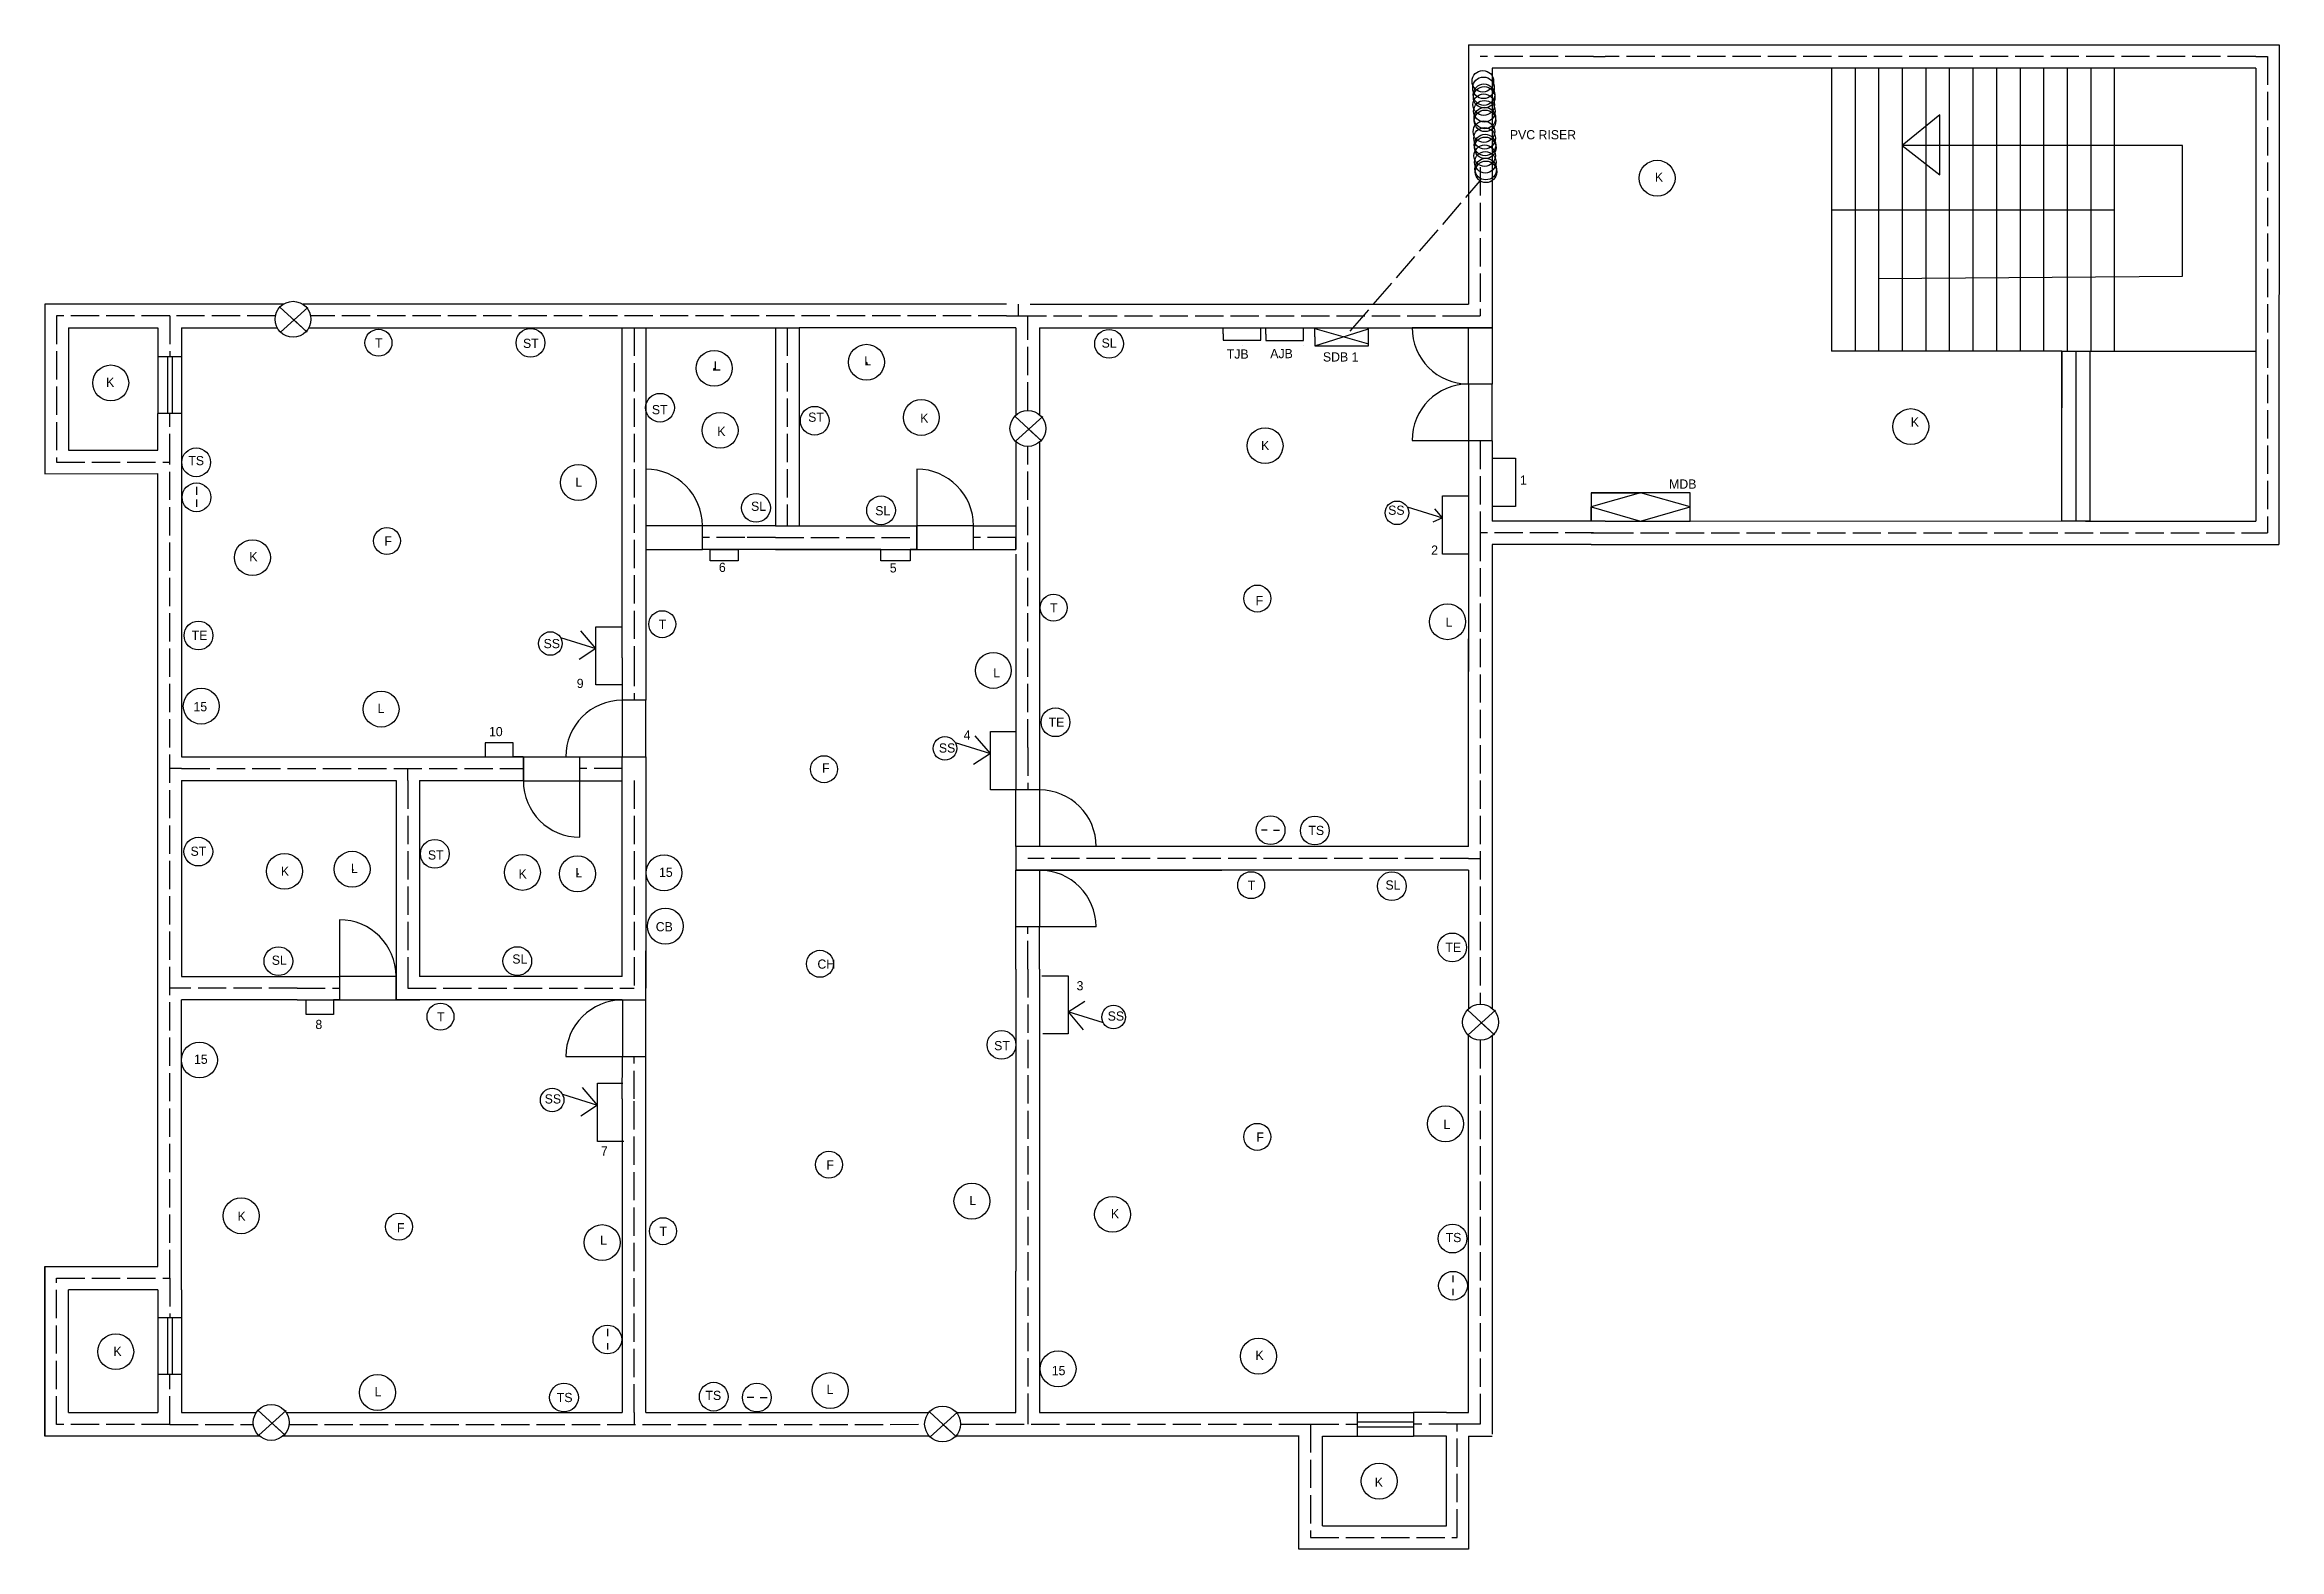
# Model space of a CAD drawing. Header units: inches. Extents: x 32 to 980, y 13 to 651.
import ezdxf

# ---------------------------------------------------------------- set-up
doc = ezdxf.new("R2010")
doc.units = ezdxf.units.IN
doc.header["$MEASUREMENT"] = 0
doc.linetypes.add('ACAD_ISO02W100', pattern=[15, 12, -3])

msp = doc.modelspace()

# ---------------------------------------------------------------- linework, layer by layer
for p, q in [((635.72, 650.81), (789.72, 650.81)), ((635.72, 650.81), (635.72, 598.81)), ((688.72, 645.81), (693.72, 645.81)), ((789.72, 650.81), (799.72, 650.81)), ((799.72, 650.81), (969.72, 650.81)), ((969.72, 650.81), (979.72, 650.81)), ((969.72, 645.81), (974.72, 645.81)), ((979.72, 650.81), (979.58, 438.81)), ((693.72, 640.81), (645.72, 640.81)), ((645.72, 640.81), (645.72, 598.81)), ((729.72, 640.81), (693.72, 640.81)), ((849.72, 640.81), (729.72, 640.81)), ((789.72, 640.81), (789.72, 520.81)), ((789.72, 640.81), (789.72, 580.81)), ((799.72, 640.81), (799.72, 520.81)), ((809.72, 640.81), (809.72, 520.81)), ((819.72, 640.81), (819.72, 520.81)), ((829.72, 640.81), (829.72, 520.81)), ((839.72, 640.81), (839.72, 520.81)), ((969.72, 640.81), (849.72, 640.81)), ((849.72, 640.81), (849.72, 520.81)), ((859.72, 640.81), (859.72, 520.81)), ((869.72, 640.81), (869.72, 520.81)), ((879.72, 640.81), (879.72, 520.81)), ((889.72, 640.81), (889.72, 520.81)), ((899.72, 640.81), (899.72, 520.81)), ((969.72, 640.81), (909.72, 640.81)), ((909.72, 640.81), (909.72, 520.81)), ((969.72, 640.81), (969.72, 520.81)), ((835.74, 621.03), (819.72, 608)), ((835.74, 595.65), (835.74, 621.03)), ((938.66, 608), (819.72, 608)), ((819.72, 608), (835.74, 595.65)), ((938.66, 552.59), (938.66, 608)), ((635.72, 598.81), (635.72, 540.81)), ((645.72, 598.81), (645.72, 530.81)), ((715.74, 594.19), (715.74, 594.19)), ((789.72, 580.81), (909.72, 580.81)), ((789.72, 580.81), (789.72, 551.72)), ((809.72, 551.72), (938.66, 552.59)), ((79.72, 540.81), (31.72, 540.81)), ((31.72, 540.81), (31.72, 468.81)), ((132.92, 540.81), (79.72, 540.81)), ((439.72, 540.81), (141.11, 540.81)), ((449.72, 540.81), (635.72, 540.81)), ((142.97, 528.92), (131.4, 539.53)), ((131.75, 528.92), (143.33, 539.41)), ((137.02, 534.37), (142.97, 528.92)), ((635.72, 535.81), (640.72, 535.81)), ((41.72, 530.81), (41.72, 478.81)), ((41.72, 530.81), (79.72, 530.81)), ((79.72, 530.81), (79.72, 518.42)), ((89.72, 530.81), (130.28, 530.81)), ((89.72, 530.81), (89.72, 518.42)), ((89.72, 530.81), (89.72, 530.81)), ((89.72, 530.81), (89.72, 530.81)), ((143.76, 530.81), (276.72, 530.81)), ((276.72, 390.81), (276.72, 530.81)), ((276.72, 530.81), (351.72, 530.81)), ((286.72, 530.81), (341.72, 530.81)), ((286.72, 530.81), (286.72, 446.81)), ((341.72, 530.81), (341.72, 446.81)), ((351.72, 530.81), (351.72, 446.81)), ((443.72, 530.81), (351.72, 530.81)), ((443.72, 530.81), (443.72, 493.76)), ((453.72, 530.81), (635.72, 530.81)), ((453.72, 530.81), (453.72, 493.93)), ((453.72, 530.81), (453.72, 530.81)), ((453.72, 530.81), (453.72, 530.81)), ((453.72, 530.81), (453.72, 493.93)), ((531.67, 528.21), (531.67, 530.71)), ((531.67, 528.21), (531.67, 525.48)), ((531.67, 525.48), (547.64, 525.48)), ((539.91, 523.39), (539.91, 523.39)), ((547.64, 525.48), (547.64, 530.54)), ((549.72, 528.04), (549.72, 530.81)), ((549.72, 528.04), (549.72, 525.31)), ((549.72, 525.31), (565.69, 525.31)), ((565.69, 525.31), (565.69, 530.37)), ((565.69, 523.15), (565.69, 523.15)), ((570.49, 526.94), (570.49, 530.52)), ((570.49, 530.52), (593.3, 523.9)), ((570.49, 523.05), (593.3, 530.28)), ((570.49, 526.94), (570.49, 523.05)), ((570.49, 523.05), (593.3, 523.05)), ((593.3, 523.05), (593.3, 530.28)), ((635.72, 530.81), (645.72, 530.81)), ((315.7, 513.58), (315.54, 512.65)), ((315.54, 512.65), (315.7, 513.58)), ((315.54, 512.65), (315.54, 512.65)), ((315.54, 512.65), (315.54, 512.65)), ((315.7, 513.58), (315.7, 513.58)), ((380.3, 516.14), (380.59, 515.2)), ((380.59, 515.2), (380.3, 516.14)), ((380.59, 515.2), (380.59, 515.2)), ((380.59, 515.2), (380.59, 515.2)), ((380.59, 515.2), (380.59, 515.2)), ((380.59, 515.2), (380.59, 515.2)), ((887.49, 520.81), (789.72, 520.87)), ((887.49, 496.81), (887.49, 520.81)), ((887.49, 520.81), (897.72, 520.81)), ((887.49, 520.81), (887.49, 496.81)), ((897.72, 520.81), (937.98, 520.81)), ((937.98, 520.81), (969.72, 520.81)), ((969.72, 520.81), (969.72, 448.81)), ((59.68, 507.37), (59.68, 507.37)), ((79.72, 478.81), (79.72, 494.42)), ((89.72, 494.42), (89.72, 478.81)), ((454.77, 482.63), (443.2, 493.24)), ((443.55, 482.63), (455.13, 493.12)), ((403.58, 492.75), (403.58, 492.75)), ((448.82, 488.09), (454.77, 482.63)), ((823.36, 488.85), (823.36, 488.85)), ((41.72, 478.81), (79.72, 478.81)), ((89.72, 478.81), (89.72, 348.81)), ((443.72, 482.42), (443.72, 446.81)), ((453.72, 482.25), (453.72, 352.78)), ((453.72, 482.25), (453.72, 479.35)), ((549.41, 480.77), (549.41, 480.77)), ((635.73, 482.81), (635.72, 398.81)), ((645.72, 482.81), (635.73, 482.81)), ((645.72, 482.81), (645.72, 448.81)), ((645.72, 482.81), (645.72, 475.42)), ((645.72, 475.42), (655.72, 475.42)), ((655.72, 475.42), (655.7, 454.94)), ((31.72, 468.81), (79.66, 468.91)), ((79.66, 132.74), (79.66, 468.91)), ((887.49, 448.87), (887.49, 472.81)), ((96.04, 463.31), (96.04, 459.95)), ((96.04, 457.97), (96.05, 454.88)), ((624.68, 434.77), (624.68, 459.45)), ((624.68, 459.45), (635.4, 459.45)), ((729.72, 460.81), (687.72, 460.81)), ((687.72, 460.81), (687.72, 448.81)), ((687.72, 460.81), (705.72, 460.81)), ((687.72, 460.81), (708.72, 460.81)), ((708.72, 460.81), (687.72, 454.81)), ((729.72, 454.81), (708.72, 460.81)), ((729.72, 448.81), (729.72, 460.81)), ((286.72, 446.81), (286.72, 436.81)), ((328.72, 446.81), (310.72, 446.81)), ((341.72, 446.81), (328.72, 446.81)), ((341.72, 446.81), (401.72, 446.81)), ((401.72, 436.81), (401.72, 446.81)), ((425.72, 446.81), (443.72, 446.81)), ((443.72, 446.81), (443.72, 436.81)), ((609.72, 454.8), (624.68, 450.13)), ((624.68, 450.13), (624.68, 450.13)), ((624.68, 450.13), (624.68, 450.13)), ((655.7, 454.94), (645.72, 454.94)), ((687.72, 448.81), (645.79, 448.81)), ((687.72, 448.81), (687.72, 454.81)), ((687.72, 454.81), (708.72, 448.81)), ((693.72, 448.81), (687.72, 448.81)), ((693.72, 448.81), (887.49, 448.87)), ((693.72, 448.81), (729.72, 448.81)), ((708.72, 448.81), (729.72, 454.81)), ((897.49, 448.81), (897.72, 448.81)), ((897.72, 448.81), (969.72, 448.81)), ((176.84, 440.38), (176.84, 440.38)), ((176.84, 440.38), (176.84, 440.38)), ((176.84, 440.38), (176.84, 440.38)), ((176.84, 440.38), (176.84, 440.38)), ((286.72, 436.81), (286.72, 390.81)), ((328.72, 436.81), (310.72, 436.81)), ((386.41, 436.81), (313.94, 436.81)), ((313.94, 436.81), (325.94, 436.81)), ((313.94, 431.88), (313.94, 436.81)), ((325.94, 436.81), (325.94, 431.88)), ((341.72, 436.81), (328.72, 436.81)), ((341.72, 436.81), (401.72, 436.81)), ((386.41, 431.88), (386.41, 436.81)), ((401.72, 436.81), (398.8, 436.81)), ((398.8, 436.81), (398.8, 431.88)), ((425.72, 436.81), (443.72, 436.81)), ((443.72, 436.81), (443.72, 441.81)), ((645.79, 438.81), (645.74, 242.19)), ((687.72, 438.81), (645.79, 438.81)), ((687.72, 438.81), (801.72, 438.81)), ((688.72, 443.81), (693.72, 443.81)), ((801.72, 438.81), (811.72, 438.81)), ((811.72, 438.81), (969.72, 438.81)), ((969.72, 443.81), (974.72, 443.81)), ((969.72, 438.81), (979.58, 438.81)), ((119.79, 433.29), (119.79, 433.29)), ((325.94, 431.88), (313.94, 431.88)), ((398.8, 431.88), (386.41, 431.88)), ((443.72, 434.81), (443.72, 434.81)), ((443.72, 434.81), (443.72, 352.78)), ((635.76, 434.77), (624.68, 434.77)), ((546.47, 415.13), (546.47, 415.13)), ((546.47, 415.13), (546.47, 415.13)), ((546.47, 415.13), (546.47, 415.13)), ((546.47, 415.13), (546.47, 415.13)), ((250.53, 399.37), (265.5, 394.7)), ((265.5, 394.7), (259.07, 402.23)), ((265.5, 379.34), (265.5, 404.02)), ((265.5, 404.02), (276.22, 404.02)), ((635.72, 310.78), (635.72, 398.81)), ((635.72, 398.81), (635.72, 385.07)), ((265.5, 394.7), (258.35, 390.07)), ((265.5, 394.7), (265.5, 394.7)), ((265.5, 394.7), (265.5, 394.7)), ((276.72, 390.81), (276.71, 372.82)), ((286.72, 390.81), (286.72, 372.82)), ((276.58, 379.34), (265.5, 379.34)), ((434.13, 385.47), (434.13, 385.47)), ((174.37, 369.08), (174.37, 369.08)), ((230.36, 354.71), (218.47, 354.71)), ((218.47, 354.71), (218.47, 348.81)), ((230.36, 348.81), (230.36, 354.71)), ((417.93, 354.93), (432.9, 350.26)), ((432.9, 350.26), (426.46, 357.79)), ((432.9, 334.9), (432.9, 359.58)), ((432.9, 359.58), (443.62, 359.58)), ((443.72, 352.78), (443.72, 334.66)), ((453.72, 352.78), (453.76, 334.78)), ((89.72, 348.81), (234.72, 348.81)), ((185.72, 338.81), (185.72, 343.81)), ((234.72, 348.81), (230.36, 348.81)), ((234.72, 348.81), (234.72, 338.81)), ((276.72, 348.81), (286.72, 348.81)), ((276.72, 338.81), (276.72, 348.81)), ((276.72, 338.81), (276.72, 343.81)), ((286.72, 348.81), (286.72, 338.81)), ((362.3, 343.58), (362.3, 343.58)), ((362.3, 343.58), (362.3, 343.58)), ((362.3, 343.58), (362.3, 343.58)), ((362.3, 343.58), (362.3, 343.58)), ((432.9, 350.26), (425.75, 345.63)), ((432.9, 350.26), (432.9, 350.26)), ((432.9, 350.26), (432.9, 350.26)), ((89.72, 338.81), (89.72, 255.74)), ((89.72, 338.81), (180.72, 338.81)), ((180.72, 338.81), (180.72, 255.74)), ((185.72, 338.81), (185.72, 338.81)), ((190.72, 338.81), (190.72, 255.74)), ((190.72, 338.81), (234.72, 338.81)), ((258.73, 338.72), (276.72, 338.72)), ((276.72, 255.74), (276.72, 338.81)), ((286.72, 338.81), (286.72, 250.74)), ((443.97, 334.9), (432.9, 334.9)), ((550.24, 317.71), (547.9, 317.71)), ((553.04, 317.71), (555.48, 317.71)), ((443.72, 310.78), (443.72, 310.78)), ((443.72, 310.78), (443.72, 300.78)), ((453.72, 310.78), (443.72, 310.78)), ((453.72, 305.78), (448.72, 305.78)), ((635.72, 310.78), (453.72, 310.78)), ((635.72, 305.78), (640.72, 305.78)), ((162.08, 301.16), (162.7, 300.83)), ((162.7, 300.83), (162.7, 300.83)), ((162.7, 300.83), (162.7, 300.83)), ((257.7, 299.22), (258.31, 299.27)), ((258.31, 299.27), (258.31, 299.27)), ((258.31, 299.27), (258.31, 299.27)), ((258.31, 299.27), (258.31, 299.27)), ((258.31, 299.27), (258.31, 299.27)), ((258.31, 299.27), (258.31, 299.27)), ((453.72, 300.78), (443.72, 300.78)), ((635.72, 300.78), (453.72, 300.78)), ((453.72, 300.76), (531.05, 300.76)), ((635.72, 300.78), (635.72, 241.96)), ((443.72, 258.78), (443.72, 276.76)), ((453.72, 258.78), (453.72, 276.76)), ((286.72, 250.74), (286.72, 266.49)), ((360.58, 261.06), (360.58, 261.06)), ((360.58, 261.06), (360.58, 261.06)), ((360.58, 261.06), (360.58, 261.06)), ((443.72, 258.78), (443.72, 130.78)), ((453.72, 258.78), (453.72, 70.78)), ((454.77, 255.99), (465.85, 255.99)), ((465.85, 255.99), (465.85, 231.31)), ((89.72, 250.74), (84.64, 250.74)), ((89.72, 255.74), (138.72, 255.74)), ((138.72, 255.74), (156.71, 255.74)), ((180.72, 255.74), (180.72, 245.74)), ((185.72, 255.74), (185.72, 250.74)), ((276.72, 255.74), (190.72, 255.74)), ((286.72, 245.74), (286.72, 250.74)), ((89.72, 122.74), (89.72, 245.74)), ((138.72, 245.74), (89.72, 245.74)), ((138.72, 245.74), (156.71, 245.74)), ((142.63, 239.55), (142.63, 245.74)), ((154.19, 239.55), (142.63, 239.55)), ((156.71, 245.74), (154.19, 245.74)), ((154.19, 245.74), (154.19, 239.55)), ((180.71, 245.74), (190.85, 245.74)), ((276.72, 245.74), (180.72, 245.74)), ((276.72, 245.74), (286.72, 245.74)), ((465.85, 240.63), (472.99, 245.26)), ((480.81, 235.96), (465.85, 240.63)), ((465.85, 240.63), (465.85, 240.63)), ((465.85, 240.63), (465.85, 240.63)), ((465.85, 240.63), (472.28, 233.09)), ((646.81, 230.88), (635.24, 241.48)), ((635.59, 230.88), (647.17, 241.36)), ((465.85, 231.31), (455.13, 231.31)), ((635.72, 70.78), (635.72, 230.7)), ((640.86, 236.33), (646.81, 230.88)), ((645.74, 230.47), (645.72, 176.78)), ((276.72, 203.74), (276.75, 221.71)), ((286.72, 203.74), (286.75, 221.71)), ((266.24, 201.11), (259.81, 208.64)), ((266.24, 185.75), (266.24, 210.43)), ((266.24, 210.43), (276.96, 210.43)), ((251.28, 205.78), (266.24, 201.11)), ((266.24, 201.11), (259.1, 196.48)), ((266.24, 201.11), (266.24, 201.11)), ((266.24, 201.11), (266.24, 201.11)), ((276.72, 203.74), (276.72, 70.76)), ((286.72, 70.76), (286.72, 203.74)), ((277.32, 185.75), (266.24, 185.75)), ((546.09, 187.68), (546.09, 187.68)), ((546.09, 187.68), (546.09, 187.68)), ((546.09, 187.68), (546.09, 187.68)), ((364.38, 175.9), (364.38, 175.9)), ((364.38, 175.9), (364.38, 175.9)), ((364.38, 175.9), (364.38, 175.9)), ((645.72, 176.78), (645.72, 166.78)), ((645.72, 166.78), (645.72, 70.78)), ((115.02, 154.22), (115.02, 154.22)), ((425.06, 160.4), (425.06, 160.4)), ((484.73, 154.82), (484.73, 154.82)), ((181.99, 149.57), (181.99, 149.57)), ((181.99, 149.57), (181.99, 149.57)), ((181.99, 149.57), (181.99, 149.57)), ((181.99, 149.57), (181.99, 149.57)), ((31.66, 60.74), (31.66, 132.74)), ((31.66, 132.74), (79.66, 132.74)), ((31.66, 132.74), (31.66, 60.74)), ((443.72, 70.78), (443.72, 130.78)), ((629.14, 128.95), (629.14, 126)), ((41.72, 70.74), (41.72, 122.74)), ((79.72, 122.74), (41.72, 122.74)), ((79.72, 122.74), (79.72, 110.94)), ((89.72, 122.74), (89.72, 110.94)), ((629.14, 123.23), (629.14, 120.57)), ((270.4, 106.32), (270.4, 103.21)), ((61.8, 96.58), (61.8, 96.58)), ((270.4, 100.19), (270.4, 97.44)), ((79.72, 86.94), (79.72, 70.75)), ((89.72, 86.94), (89.72, 70.75)), ((546.64, 94.66), (546.64, 94.66)), ((172.84, 79.26), (172.84, 79.26)), ((332.54, 77.14), (329.65, 77.16)), ((335.22, 77.11), (338.22, 77.11)), ((364.92, 80.07), (364.92, 80.07)), ((41.72, 70.74), (79.72, 70.75)), ((89.72, 70.75), (121.38, 70.75)), ((133.71, 61.13), (122.15, 71.74)), ((122.49, 61.13), (134.07, 71.62)), ((127.77, 66.59), (133.71, 61.13)), ((134.15, 70.75), (276.72, 70.76)), ((286.72, 70.76), (406.74, 70.78)), ((395.72, 70.77), (395.72, 70.77)), ((418.55, 60.45), (406.99, 71.06)), ((407.33, 60.45), (418.91, 70.94)), ((418.47, 70.78), (443.72, 70.78)), ((448.72, 70.78), (448.72, 65.78)), ((453.72, 70.78), (568.72, 70.78)), ((568.72, 70.78), (573.72, 70.78)), ((573.72, 70.78), (588.44, 70.78)), ((626.38, 70.78), (612.44, 70.78)), ((626.38, 70.78), (635.72, 70.78)), ((640.72, 70.78), (640.72, 65.78)), ((645.72, 70.78), (645.72, 61.64)), ((79.66, 60.74), (31.66, 60.74)), ((122.86, 60.75), (79.66, 60.74)), ((406.97, 60.77), (132.67, 60.75)), ((412.61, 65.91), (418.55, 60.45)), ((563.72, 60.78), (418.24, 60.77)), ((563.72, 65.78), (568.72, 65.78)), ((563.72, 12.78), (563.72, 61.01)), ((573.72, 22.78), (573.72, 60.78)), ((573.72, 60.78), (588.44, 60.78)), ((626.38, 60.78), (612.44, 60.78)), ((626.38, 22.78), (626.38, 60.78)), ((640.72, 65.78), (630.87, 65.78)), ((635.72, 60.78), (635.72, 12.78)), ((635.72, 60.78), (645.72, 60.78)), ((597.85, 41.68), (597.85, 41.68)), ((573.72, 22.78), (626.38, 22.78)), ((635.72, 12.78), (563.72, 12.78))]:
    msp.add_line(p, q)
at = {"linetype": 'ACAD_ISO02W100'}
for p, q in [((688.72, 645.81), (640.72, 645.81)), ((729.72, 645.81), (693.72, 645.81)), ((849.72, 645.81), (729.72, 645.81)), ((969.72, 645.81), (849.72, 645.81)), ((974.72, 645.81), (974.72, 443.81)), ((640.72, 598.81), (640.72, 535.81)), ((444.72, 540.81), (444.72, 535.81)), ((84.72, 535.81), (36.72, 535.81)), ((36.72, 535.81), (36.72, 473.81)), ((129.53, 535.81), (84.72, 535.81)), ((84.72, 535.81), (84.72, 518.42)), ((439.72, 535.81), (144.51, 535.81)), ((439.72, 535.81), (444.72, 535.81)), ((444.72, 535.81), (635.72, 535.81)), ((448.72, 530.81), (448.72, 535.81)), ((281.72, 530.81), (281.72, 390.81)), ((346.72, 530.81), (346.72, 446.81)), ((448.72, 495.71), (448.72, 530.81)), ((84.72, 473.81), (84.72, 494.42)), ((448.72, 352.78), (448.72, 480.46)), ((640.72, 482.81), (640.72, 443.81)), ((36.72, 473.81), (84.72, 473.81)), ((84.72, 127.75), (84.72, 473.81)), ((624.68, 450.13), (620.56, 448.4)), ((624.68, 450.13), (621.48, 453.95)), ((328.72, 441.81), (310.72, 441.81)), ((341.72, 441.81), (328.72, 441.81)), ((341.72, 441.81), (401.72, 441.81)), ((443.72, 441.81), (425.72, 441.81)), ((640.72, 443.81), (640.72, 243.95)), ((688.72, 443.81), (640.72, 443.81)), ((687.72, 443.81), (688.72, 443.81)), ((693.72, 443.81), (969.72, 443.81)), ((281.72, 390.81), (281.72, 372.82)), ((448.72, 352.78), (448.72, 334.66)), ((89.72, 343.81), (84.72, 343.81)), ((89.72, 343.81), (234.72, 343.81)), ((276.72, 343.81), (258.73, 343.81)), ((185.72, 338.81), (185.72, 255.74)), ((281.72, 338.81), (281.72, 250.74)), ((635.72, 305.78), (453.72, 305.78)), ((448.72, 258.78), (448.72, 276.76)), ((448.72, 258.78), (448.72, 70.78)), ((138.72, 250.74), (89.72, 250.74)), ((138.72, 250.74), (156.71, 250.74)), ((185.72, 250.74), (276.72, 250.74)), ((276.72, 250.74), (281.72, 250.74)), ((640.72, 228.71), (640.72, 70.78)), ((281.72, 203.74), (281.72, 221.71)), ((281.72, 70.76), (281.72, 203.74)), ((36.72, 65.75), (36.72, 127.75)), ((36.72, 127.75), (84.72, 127.75)), ((84.72, 127.75), (84.72, 110.94)), ((84.72, 65.74), (84.72, 86.94)), ((281.72, 70.76), (281.72, 65.76)), ((84.72, 65.74), (36.72, 65.75)), ((84.72, 65.74), (120.19, 65.75)), ((135.34, 65.75), (404.98, 65.77)), ((420.23, 65.77), (563.72, 65.78)), ((568.72, 65.78), (568.72, 17.78)), ((568.72, 65.78), (588.44, 65.78)), ((630.87, 65.78), (612.44, 65.78)), ((630.87, 17.78), (630.87, 65.78)), ((568.72, 17.78), (630.87, 17.78))]:
    msp.add_line(p, q, dxfattribs=at)
at = {"color": 212, "linetype": 'ACAD_ISO02W100'}
msp.add_line((585.53, 529.27), (640.72, 593.02), dxfattribs=at)
at = {"color": 2}
for p, q in [((611.78, 530.92), (645.78, 530.92)), ((635.78, 506.92), (635.78, 530.92)), ((645.78, 530.92), (645.78, 506.92)), ((79.72, 518.42), (79.72, 494.42)), ((89.72, 518.42), (79.72, 518.42)), ((83.72, 518.42), (83.72, 494.42)), ((85.72, 518.42), (85.72, 494.42)), ((89.72, 518.42), (89.72, 494.42)), ((887.49, 448.87), (887.49, 520.87)), ((887.49, 520.87), (899.49, 520.87)), ((893.49, 448.87), (893.49, 520.87)), ((899.49, 448.87), (899.49, 520.87)), ((645.78, 506.92), (635.78, 506.92)), ((645.78, 506.92), (635.78, 506.92)), ((635.78, 506.92), (635.78, 482.92)), ((645.78, 482.92), (645.78, 506.92)), ((89.72, 494.42), (79.72, 494.42)), ((611.78, 482.92), (645.78, 482.92)), ((286.72, 470.81), (286.72, 436.81)), ((401.72, 470.81), (401.72, 436.81)), ((310.72, 446.81), (286.72, 446.81)), ((310.72, 436.81), (310.72, 446.81)), ((425.72, 446.81), (401.72, 446.81)), ((425.72, 436.81), (425.72, 446.81)), ((887.49, 448.87), (899.49, 448.87)), ((286.72, 436.81), (310.72, 436.81)), ((401.72, 436.81), (425.72, 436.81)), ((286.71, 372.82), (276.71, 372.82)), ((276.71, 372.82), (276.71, 348.82)), ((286.71, 348.82), (286.71, 372.82)), ((258.73, 348.72), (234.73, 348.72)), ((234.73, 348.72), (234.73, 338.72)), ((252.71, 348.82), (286.71, 348.82)), ((258.73, 314.72), (258.73, 348.72)), ((234.73, 338.72), (258.73, 338.72)), ((443.72, 310.78), (443.72, 334.78)), ((453.76, 334.78), (443.76, 334.78)), ((453.76, 334.78), (453.76, 310.78)), ((477.76, 310.78), (443.76, 310.78)), ((443.72, 276.76), (443.72, 300.76)), ((443.72, 300.76), (453.72, 300.76)), ((453.72, 300.76), (453.72, 276.76)), ((156.71, 279.74), (156.71, 245.74)), ((477.72, 276.76), (443.72, 276.76)), ((180.71, 255.74), (156.71, 255.74)), ((180.71, 245.74), (180.71, 255.74)), ((156.71, 245.74), (180.71, 245.74)), ((286.75, 245.71), (276.75, 245.71)), ((276.75, 245.71), (276.75, 221.71)), ((286.75, 221.71), (286.75, 245.71)), ((252.75, 221.71), (286.75, 221.71)), ((79.72, 110.94), (79.72, 86.94)), ((89.72, 110.94), (79.72, 110.94)), ((83.72, 110.94), (83.72, 86.94)), ((85.72, 110.94), (85.72, 86.94)), ((89.72, 110.94), (89.72, 86.94)), ((89.72, 86.94), (79.72, 86.94)), ((588.44, 70.78), (612.44, 70.78)), ((588.44, 70.78), (588.44, 60.78)), ((588.44, 66.78), (612.44, 66.78)), ((612.44, 70.78), (612.44, 60.78)), ((588.44, 64.78), (612.44, 64.78)), ((588.44, 60.78), (612.44, 60.78))]:
    msp.add_line(p, q, dxfattribs=at)
at = {"color": 212}
for centre in [(641.81, 635.3), (642.1, 632.51), (642.2, 625.39), (642.29, 629.62), (642.39, 628.47), (642.49, 622.6), (642.26, 613.92), (642.68, 619.71), (642.77, 618.55), (642.55, 611.13), (642.57, 603.73), (642.74, 608.25), (642.84, 607.09), (642.86, 600.94), (643.05, 598.06), (643.14, 596.9)]:
    msp.add_circle(centre, 4.57, dxfattribs=at)
for centre, radius in [((715.74, 594.19), 7.62), ((137.02, 534.37), 7.62), ((173.27, 524.41), 5.72), ((237.79, 524.39), 6.1), ((380.3, 516.14), 7.62), ((483.24, 523.97), 6.1), ((59.68, 507.37), 7.62), ((315.7, 513.58), 7.62), ((292.72, 496.87), 6.1), ((318.2, 487.28), 7.62), ((358.36, 491.35), 6.1), ((403.58, 492.75), 7.62), ((448.82, 488.09), 7.62), ((823.36, 488.85), 7.62), ((549.41, 480.77), 7.62), ((95.94, 473.72), 6.1), ((96.04, 458.88), 6.1), ((258.08, 465.15), 7.62), ((333.46, 454.41), 6.1), ((386.5, 453.34), 6.1), ((605.39, 452.3), 5), ((176.84, 440.38), 5.72), ((119.79, 433.29), 7.62), ((459.7, 412.07), 5.72), ((546.15, 415.95), 5.72), ((293.65, 405.07), 5.72), ((626.82, 406.13), 7.62), ((96.89, 400.28), 6.1), ((246.2, 396.87), 5), ((434.13, 385.47), 7.62), ((98.09, 370.34), 7.62), ((174.37, 369.08), 7.62), ((460.49, 363.49), 6.1), ((413.6, 352.43), 5), ((362.3, 343.58), 5.72), ((551.76, 317.71), 6.1), ((570.53, 317.56), 6.1), ((96.83, 308.64), 6.1), ((197.18, 307.69), 6.1), ((133.39, 300.28), 7.62), ((162.08, 301.16), 7.62), ((234.33, 299.83), 7.62), ((257.7, 299.22), 7.62), ((294.41, 299.63), 7.62), ((543.52, 294.41), 5.72), ((603.22, 293.98), 6.1), ((294.98, 277), 7.62), ((130.82, 262.19), 6.1), ((232.16, 262.21), 6.1), ((360.58, 261.06), 5.72), ((628.83, 268.01), 6.1), ((199.58, 238.63), 5.72), ((485.14, 238.46), 5), ((640.86, 236.33), 7.62), ((97.31, 220.26), 7.62), ((437.61, 226.69), 6.1), ((246.95, 203.28), 5), ((625.95, 193.22), 7.62), ((546.09, 187.68), 5.72), ((364.38, 175.9), 5.72), ((115.02, 154.22), 7.62), ((425.06, 160.4), 7.62), ((484.73, 154.82), 7.62), ((181.99, 149.57), 5.72), ((293.97, 147.67), 5.72), ((268.16, 142.83), 7.62), ((628.95, 144.54), 6.1), ((629.14, 124.55), 6.1), ((270.4, 101.75), 6.1), ((61.8, 96.58), 7.62), ((461.59, 89.31), 7.62), ((546.64, 94.66), 7.62), ((172.84, 79.26), 7.62), ((364.92, 80.07), 7.62), ((251.98, 77.13), 6.1), ((315.51, 77.5), 6.1), ((333.78, 77.14), 6.1), ((127.77, 66.59), 7.62), ((412.61, 65.91), 7.62), ((597.85, 41.68), 7.62)]:
    msp.add_circle(centre, radius)
at = {"color": 2}
for centre, start, end in [((635.78, 530.92), 180, 270), ((635.78, 482.92), 90, 180), ((286.72, 446.81), 0, 90), ((401.72, 446.81), 0, 90), ((276.71, 348.82), 90, 180), ((258.73, 338.72), 180, 270), ((453.76, 310.78), 0, 90), ((453.72, 276.76), 0, 90), ((156.71, 255.74), 0, 90), ((276.75, 221.71), 90, 180)]:
    msp.add_arc(centre, 24, start, end, dxfattribs=at)

# ---------------------------------------------------------------- texts
at = {"char_height": 3.9, "width": 189.6898, "attachment_point": 1}
for s, insert in [('PVC RISER', (653.27, 614.58)), ('K', (714.81, 596.6)), ('T', (171.8, 526.28)), ('ST', (234.59, 526.13)), ('SL', (480.07, 526.25)), ('TJB', (533.17, 521.58)), ('AJB', (551.62, 521.78)), ('L', (315.54, 516.55)), ('L', (379.38, 518.7)), ('SDB 1', (573.96, 520.37)), ('K', (57.69, 509.61)), ('ST', (289.26, 498.01)), ('ST', (355.58, 494.81)), ('K', (403.12, 494.42)), ('K', (317.01, 488.77)), ('K', (823.36, 492.75)), ('TS', (92.6, 476.4)), ('K', (547.74, 482.8)), ('L', (256.81, 467.25)), ('1', (657.57, 468.15)), ('MDB', (720.84, 466.46)), ('SL', (331.34, 457.04)), ('SL', (384.03, 455.15)), ('SS', (601.65, 455.36)), ('F', (175.8, 442.29)), ('2', (619.89, 438.44)), ('K', (118.48, 435.66)), ('6', (317.7, 431.13)), ('5', (390.2, 430.9)), ('T', (458.23, 413.94)), ('F', (545.43, 417.03)), ('L', (625.97, 407.86)), ('TE', (94.01, 402.27)), ('SS', (243.32, 398.81)), ('T', (292.19, 406.94)), ('9', (257.39, 381.91)), ('L', (434.13, 386.38)), ('15', (94.78, 372.03)), ('L', (172.88, 371.33)), ('10', (220.16, 361.48)), ('TE', (457.6, 365.48)), ('SS', (411.03, 354.53)), ('4', (421.54, 360.01)), ('F', (361.5, 346.02)), ('TS', (567.81, 319.57)), ('ST', (93.54, 310.75)), ('L', (161.55, 303.51)), ('ST', (194.24, 309.17)), ('K', (131.88, 302.27)), ('K', (232.7, 301.13)), ('L', (256.8, 301.65)), ('15', (292.3, 301.83)), ('T', (542.06, 296.28)), ('SL', (600.5, 296.43)), ('CB', (290.91, 278.73)), ('TE', (625.94, 270)), ('SL', (127.99, 264.53)), ('SL', (230.06, 265.05)), ('CH', (359.52, 262.88)), ('3', (469.44, 253.7)), ('8', (146.51, 237.3)), ('T', (198.12, 240.51)), ('SS', (482.65, 240.86)), ('ST', (434.47, 228.32)), ('15', (95.01, 222.54)), ('SS', (243.79, 205.72)), ('L', (625.11, 194.95)), ('7', (267.63, 183.67)), ('F', (545.76, 189.53)), ('F', (363.32, 177.72)), ('L', (423.97, 162.65)), ('K', (113.47, 155.97)), ('K', (484.01, 157.02)), ('F', (181.13, 151.08)), ('L', (267.29, 145.81)), ('T', (292.51, 149.54)), ('TS', (626.04, 146.94)), ('K', (60.82, 98.65)), ('K', (545.35, 97)), ('15', (458.92, 90.51)), ('L', (171.6, 81.56)), ('TS', (248.94, 79.1)), ('TS', (312.01, 79.98)), ('L', (363.39, 82.53)), ('K', (595.98, 43.19))]:
    msp.add_mtext(s, dxfattribs=dict(at, insert=insert))

doc.saveas('drawing.dxf')
